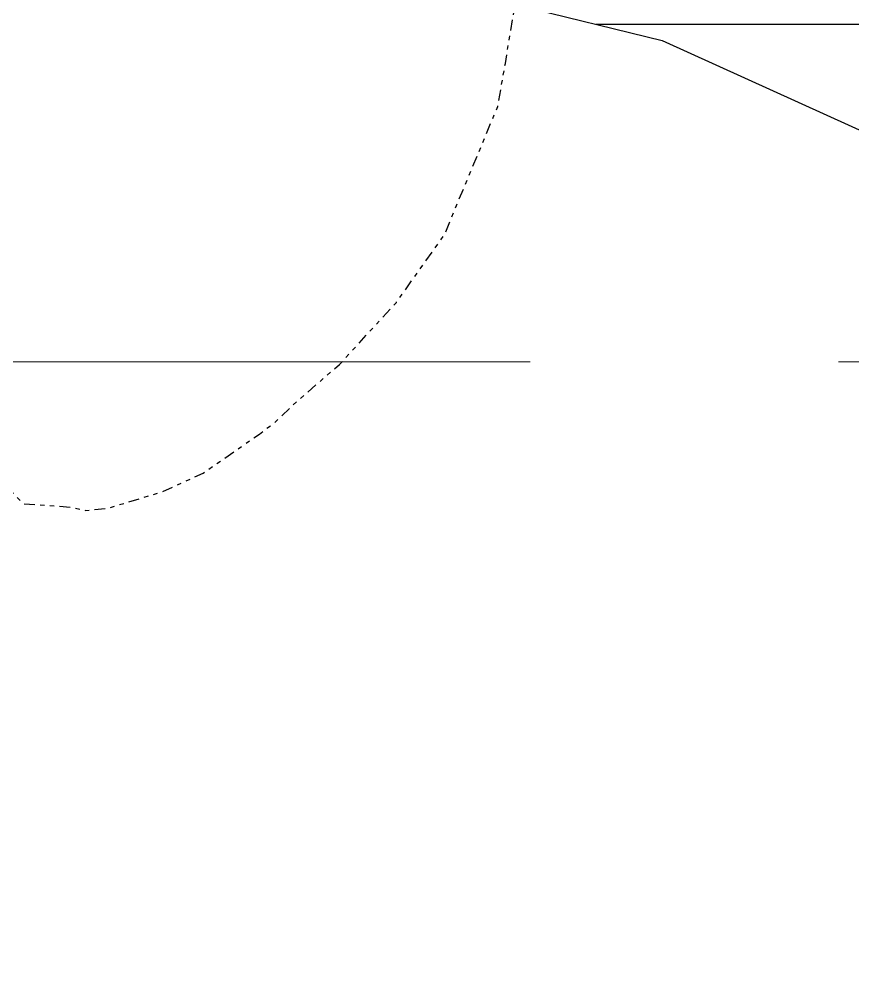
# Model space of a CAD drawing. Header units: feet. Extents: x 2175025 to 2179063, y 467811 to 470338.
# Drawn here: x 2176259.85 to 2176279.28, y 470067.98 to 470090.13 of the extents above; entities that cross this region are included whole.
import ezdxf

# ---------------------------------------------------------------- set-up
doc = ezdxf.new("R2010")
doc.units = ezdxf.units.FT
doc.header["$LTSCALE"] = 0.5
doc.header["$MEASUREMENT"] = 0
doc.linetypes.add('DIVIDE', pattern=[1.25, 0.5, -0.25, 0, -0.25, 0, -0.25])
doc.linetypes.add('HIDDEN', pattern=[0.375, 0.25, -0.125])
for name, color, linetype in [('EC', 35, 'DIVIDE'), ('GRID', 254, 'HIDDEN'), ('wetlands_formatted', 70, 'CONTINUOUS')]:
    doc.layers.add(name, color=color, linetype=linetype)

msp = doc.modelspace()

# ---------------------------------------------------------------- hatches: boundary and pattern name
at = {"layer": 'wetlands_formatted'}
h = msp.add_hatch(dxfattribs=at)
h.set_pattern_fill('ANSI31', color=5, scale=80, angle=315, style=0)
h.paths.add_polyline_path([(2176373.741, 469998.472), (2176379.562, 470017.765), (2176384.417, 470030.321), (2176387.994, 470034.678), (2176393.666, 470042.235), (2176403.513, 470055.021), (2176408.022, 470063.474), (2176414.563, 470070.14), (2176438.749, 470079.809), (2176445.204, 470079.727), (2176452.501, 470076.699), (2176464.452, 470070.385), (2176471.739, 470066.477), (2176479.586, 470060.508), (2176485.082, 470054.276), (2176485.605, 470049.28), (2176486.278, 470042.214), (2176514.664, 470004.07), (2176546.627, 469945.981), (2176573.579, 469883.161), (2176619.69, 469828.418), (2176628.153, 469819.882), (2176632.54, 469835.051), (2176584.555, 469889.309), (2176557.955, 469953.269), (2176527.614, 470009.242), (2176513.17, 470041.362), (2176559.093, 470056.105), (2176594.269, 470066.014), (2176673.274, 470072.787), (2176681.516, 470085.701), (2176590.436, 470070.368), (2176559.143, 470069.119), (2176507.585, 470048.337), (2176488.16, 470065.949), (2176460.843, 470080.124), (2176465.003, 470083.289), (2176460.509, 470083.347), (2176456.988, 470083.392), (2176455.889, 470089.275), (2176457.739, 470096.294), (2176463.671, 470101.207), (2176477.242, 470106.903), (2176486.695, 470111.771), (2176496.691, 470113.258), (2176503.24, 470113.174), (2176526.162, 470132.595), (2176571.326, 470146.008), (2176612.018, 470157.454), (2176659.79, 470188.463), (2176663.83, 470190.598), (2176645.036, 470190.382), (2176607.927, 470172.101), (2176569.796, 470156.863), (2176527.301, 470149.394), (2176481.106, 470144.389), (2176473.739, 470142.503), (2176470.808, 470131.635), (2176463.572, 470116.467), (2176451.972, 470104.29), (2176437.48, 470095.378), (2176416.777, 470082.73), (2176394.348, 470072.745), (2176381.278, 470060.293), (2176365.733, 470037.896), (2176353.472, 470019.858), (2176351.061, 470014.9), (2176346.946, 470014.366), (2176345.554, 470020.252), (2176343.093, 470034.369), (2176334.188, 470049.449), (2176327.526, 470056.283), (2176323.218, 470063.674), (2176316.33, 470075.793), (2176296.576, 470091.597), (2176283.444, 470097.34), (2176268.853, 470103.688), (2176264.369, 470104.035), (2176271.477, 470090.456), (2176274.834, 470089.628), (2176284.341, 470085.323), (2176307.131, 470067.999), (2176325.638, 470042.961), (2176333.852, 470030.903), (2176335.814, 470020.718), (2176337.458, 470009.042), (2176331.05, 469998.665), (2176324.099, 469992.478), (2176323.31, 469991.433), (2176316.5, 469982.414), (2176313.991, 469973.183), (2176317.466, 469964.472), (2176334.548, 469944.831), (2176352.197, 469922.791), (2176355.695, 469915.874), (2176354.881, 469898.851), (2176331.11, 469837.753), (2176338.337, 469826.647), (2176348.496, 469843.349), (2176361.037, 469889.508), (2176366.702, 469908.534), (2176368.372, 469905.344), (2176368.899, 469917.835), (2176372.147, 469942.443), (2176374.202, 469965.599), (2176373.561, 469984.388)])

# ---------------------------------------------------------------- linework, layer by layer
at = {"layer": 'EC', "color": 43, "elevation": 440, "flags": 128}
msp.add_lwpolyline([(2176265.288, 470103.806), (2176265.157, 470103.838), (2176263.522, 470103.893), (2176263.149, 470103.901), (2176261.66, 470103.877), (2176260.9, 470103.699), (2176260.173, 470103.617), (2176259.707, 470103.494), (2176259.296, 470103.665), (2176258.698, 470103.781), (2176257.615, 470104.331), (2176257.533, 470104.338), (2176256.336, 470104.48), (2176256.067, 470104.49), (2176255.174, 470104.533), (2176254.595, 470104.522), (2176254.105, 470104.51), (2176253.119, 470104.421), (2176253.117, 470104.421), (2176253.116, 470104.42), (2176252.286, 470104.203), (2176251.619, 470103.946), (2176251.542, 470103.913), (2176251.485, 470103.88), (2176251.157, 470103.241), (2176250.832, 470102.627), (2176251.293, 470101.172), (2176251.3, 470101.147), (2176252.076, 470099.97), (2176252.329, 470099.552), (2176252.911, 470098.838), (2176253.584, 470097.912), (2176253.752, 470097.713), (2176254.087, 470097.246), (2176254.581, 470096.572), (2176254.732, 470096.293), (2176255.336, 470095.333), (2176255.681, 470094.734), (2176255.992, 470094.245), (2176256.653, 470093.296), (2176256.701, 470093.227), (2176256.728, 470093.19), (2176257.406, 470092.204), (2176257.789, 470091.644), (2176258.027, 470091.069), (2176258.38, 470090.18), (2176258.439, 470089.477), (2176258.513, 470088.266), (2176258.514, 470086.971), (2176258.512, 470086.376), (2176258.47, 470085.111), (2176258.468, 470084.492), (2176258.463, 470084.232), (2176258.505, 470082.595), (2176258.518, 470081.69), (2176258.73, 470080.665), (2176258.903, 470079.762), (2176259.482, 470079.327), (2176259.954, 470078.845), (2176261.088, 470078.762), (2176261.41, 470078.684), (2176261.921, 470078.739), (2176263.189, 470079.122), (2176264.143, 470079.556), (2176265.455, 470080.466), (2176265.831, 470080.75), (2176266.196, 470081.107), (2176267.32, 470082.084), (2176268.645, 470083.532), (2176268.645, 470083.533), (2176268.647, 470083.535), (2176269.775, 470085.119), (2176270.048, 470085.789), (2176271.007, 470088.095), (2176271.184, 470089.096), (2176271.586, 470091.531), (2176271.585, 470091.581), (2176271.581, 470091.625), (2176271.454, 470093.472), (2176271.155, 470094.611), (2176271.051, 470095.06), (2176270.211, 470095.957), (2176270.129, 470096.069), (2176270.105, 470096.195), (2176269.541, 470097.29), (2176269.567, 470097.575), (2176269.427, 470099.04), (2176269.431, 470099.102), (2176269.324, 470099.793), (2176269.197, 470100.594), (2176269.178, 470100.639), (2176268.913, 470101.264), (2176268.635, 470101.911), (2176268.613, 470101.957), (2176267.741, 470102.79), (2176267.38, 470103.08), (2176266.59, 470103.382), (2176265.441, 470103.762)], close=True, dxfattribs=at)
at = {"layer": 'GRID', "color": 252, "linetype": 'HIDDEN', "lineweight": 0, "ltscale": 115}
msp.add_line((2175093.009, 470082.144), (2178999.009, 470082.144), dxfattribs=at)
at = {"layer": 'wetlands_formatted', "color": 5}
msp.add_lwpolyline([(2176345.554, 470020.252), (2176343.093, 470034.369), (2176334.188, 470049.449), (2176327.526, 470056.283), (2176323.218, 470063.674), (2176316.33, 470075.793), (2176296.576, 470091.597), (2176283.444, 470097.34), (2176268.853, 470103.688), (2176264.369, 470104.035), (2176271.477, 470090.456), (2176274.834, 470089.628), (2176284.341, 470085.323), (2176307.131, 470067.999), (2176325.638, 470042.961), (2176333.852, 470030.903), (2176335.814, 470020.718)], dxfattribs=at)

doc.saveas('drawing.dxf')
